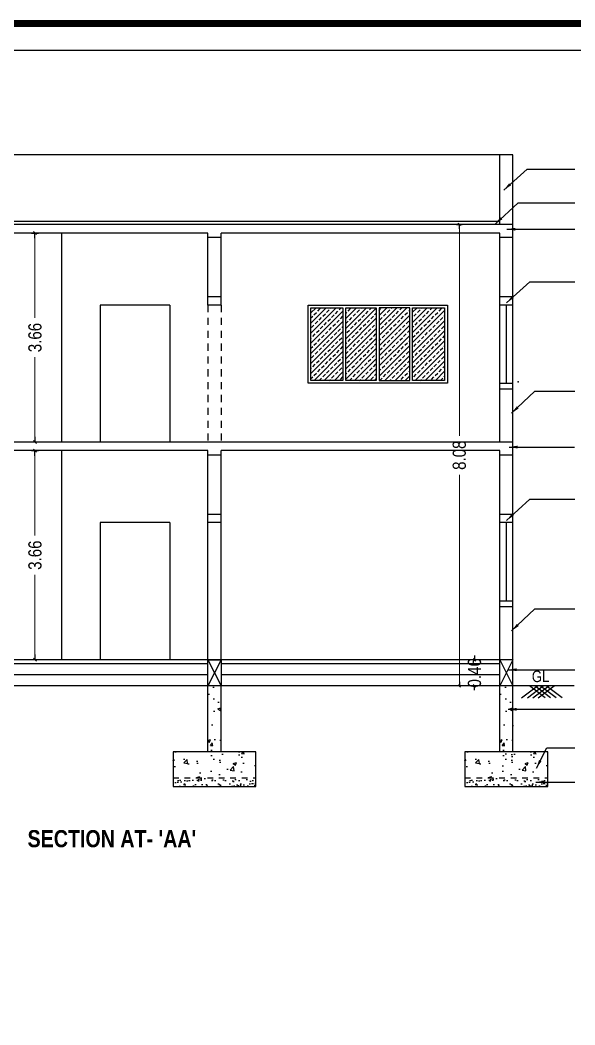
# Model space of a CAD drawing. Header units: metres. Extents: x 127 to 433, y 178 to 269.
# Drawn here: x 405.11 to 414.82, y 250.99 to 268.59 of the extents above; entities that cross this region are included whole.
import ezdxf

# ---------------------------------------------------------------- set-up
doc = ezdxf.new("R2010")
doc.units = ezdxf.units.M
doc.header["$MEASUREMENT"] = 0
doc.linetypes.add('HIDDEN', pattern=[0.375, 0.25, -0.125])
for name, color, linetype in [('BLK_1_FLR_0_KITCHEN', 2, 'Continuous'), ('BLK_1_FLR_1_KITCHEN', 2, 'Continuous'), ('BLK_1_HT_OF_BLDG', 5, 'Continuous'), ('BLK_1_PLINTH_HEIGHT', 7, 'Continuous'), ('HATCH', 8, 'Continuous')]:
    doc.layers.add(name, color=color, linetype=linetype)
doc.styles.add('Arial', font='swissc.ttf')
doc.styles.add('ROMANC', font='swissc.ttf')
doc.styles.get("Standard").update_dxf_attribs({"font": 'swissc.ttf'})
doc.dimstyles.new('Copy of Standard', dxfattribs={"dimtxt": 9, "dimasz": 8, "dimexe": 6, "dimexo": 24, "dimgap": 3, "dimtad": 0, "dimzin": 0, "dimdsep": 46, "dimlunit": 4, "dimtxsty": 'ROMANC', "dimcen": 0.09, "dimclrd": 1, "dimclre": 1, "dimclrt": 3, "dimadec": 0, "dimazin": 0, "dimtfac": 1, "dimtofl": 0, "dimtmove": 2, "dimatfit": 3, "dimfxl": 0, "dimtolj": 1, "dimtzin": 0, "dimarcsym": 0})
doc.dimstyles.new('FLOOR DIM', dxfattribs={"dimtxt": 0.23, "dimasz": 0.03, "dimexe": 0.075, "dimexo": 0.3, "dimgap": 0.09, "dimtad": 0, "dimzin": 3, "dimdsep": 46, "dimtxsty": 'Arial', "dimblk": 'JM1', "dimcen": -0.09, "dimse1": 1, "dimse2": 1, "dimclrd": 5, "dimclre": 250, "dimclrt": 3, "dimazin": 0, "dimtfac": 0.65, "dimtix": 1, "dimtofl": 0, "dimtmove": 0, "dimatfit": 2, "dimfxl": 0, "dimfrac": 1, "dimtolj": 1, "dimlwd": 18, "dimlwe": -1, "dimarcsym": 0})
doc.dimstyles.new('FLOOR DIM BUILDING DIM', dxfattribs={"dimtxt": 0.23, "dimasz": 0.025, "dimexe": 0.075, "dimexo": 0.3, "dimgap": 0.09, "dimtad": 0, "dimzin": 3, "dimdsep": 46, "dimtxsty": 'Arial', "dimblk": 'JM1', "dimcen": -0.09, "dimse1": 1, "dimse2": 1, "dimclrd": 5, "dimclre": 250, "dimclrt": 3, "dimazin": 0, "dimtfac": 0.65, "dimtix": 1, "dimtofl": 0, "dimtmove": 0, "dimatfit": 2, "dimfxl": 0, "dimfrac": 1, "dimtolj": 1, "dimlwd": 18, "dimlwe": -1, "dimarcsym": 0})

# ---------------------------------------------------------------- blocks, each defined once
blk = doc.blocks.new('JM1')
at = {"color": 2}
for p, q in [((-3, 0), (0, 0)), ((-0.88, -0.88), (0.88, 0.88)), ((0, 2), (0, -2))]:
    blk.add_line(p, q, dxfattribs=at)
blk = doc.blocks.new('*D187')
at = {"layer": 'BLK_1_HT_OF_BLDG', "color": 5, "lineweight": 18}
for p, q in [((412.798, 264.983), (412.798, 261.31)), ((412.798, 256.953), (412.798, 260.625))]:
    blk.add_line(p, q, dxfattribs=at)
at = {"layer": 'Defpoints', "color": 0}
for p in [(413.064, 265.008), (412.798, 256.928), (413.505, 256.928)]:
    blk.add_point(p, dxfattribs=at)
at = {"layer": 'BLK_1_HT_OF_BLDG', "color": 5, "lineweight": 18, "xscale": 0.025, "yscale": 0.025, "zscale": 0.025}
for p, rotation in [((412.798, 265.008), 90), ((412.798, 256.928), 270)]:
    blk.add_blockref('JM1', p, dxfattribs=dict(at, rotation=rotation))
at = {"layer": 'BLK_1_HT_OF_BLDG', "color": 3, "insert": (412.798, 260.968), "char_height": 0.23, "attachment_point": 5, "rotation": 90, "style": 'Arial'}
blk.add_mtext('\\A1;8.08', dxfattribs=at)
blk = doc.blocks.new('*D188')
at = {"layer": 'BLK_1_PLINTH_HEIGHT', "color": 5, "lineweight": 18}
for p, q in [((413.064, 257.413), (413.064, 257.438)), ((413.064, 256.903), (413.064, 256.878))]:
    blk.add_line(p, q, dxfattribs=at)
at = {"layer": 'Defpoints', "color": 0}
for p in [(413.064, 257.388), (413.505, 257.388), (413.505, 256.928)]:
    blk.add_point(p, dxfattribs=at)
at = {"layer": 'BLK_1_PLINTH_HEIGHT', "color": 5, "lineweight": 18, "xscale": 0.025, "yscale": 0.025, "zscale": 0.025}
for p, rotation in [((413.064, 257.388), 270), ((413.064, 256.928), 90)]:
    blk.add_blockref('JM1', p, dxfattribs=dict(at, rotation=rotation))
at = {"layer": 'BLK_1_PLINTH_HEIGHT', "color": 3, "insert": (413.064, 257.158), "char_height": 0.23, "attachment_point": 5, "rotation": 90, "style": 'Arial'}
blk.add_mtext('\\A1;0.46', dxfattribs=at)
blk = doc.blocks.new('*D224')
at = {"layer": 'BLK_1_FLR_0_KITCHEN', "color": 5, "lineweight": 18}
for p, q in [((405.375, 261.018), (405.375, 259.562)), ((405.375, 257.418), (405.375, 258.873))]:
    blk.add_line(p, q, dxfattribs=at)
at = {"layer": 'Defpoints', "color": 0}
for p in [(405.375, 261.048), (405.375, 261.048), (405.375, 257.388)]:
    blk.add_point(p, dxfattribs=at)
at = {"layer": 'BLK_1_FLR_0_KITCHEN', "color": 5, "lineweight": 18, "xscale": 0.03, "yscale": 0.03, "zscale": 0.03}
for p, rotation in [((405.375, 261.048), 90), ((405.375, 257.388), 270)]:
    blk.add_blockref('JM1', p, dxfattribs=dict(at, rotation=rotation))
at = {"layer": 'BLK_1_FLR_0_KITCHEN', "color": 3, "lineweight": -3, "insert": (405.375, 259.218), "char_height": 0.23, "attachment_point": 5, "rotation": 90, "style": 'Arial'}
blk.add_mtext('\\A1;3.66', dxfattribs=at)
blk = doc.blocks.new('*D245')
at = {"layer": 'BLK_1_FLR_1_KITCHEN', "color": 5, "lineweight": 18}
for p, q in [((405.375, 264.828), (405.375, 263.372)), ((405.375, 261.228), (405.375, 262.683))]:
    blk.add_line(p, q, dxfattribs=at)
at = {"layer": 'Defpoints', "color": 0}
for p in [(405.375, 264.858), (405.375, 264.858), (405.375, 261.198)]:
    blk.add_point(p, dxfattribs=at)
at = {"layer": 'BLK_1_FLR_1_KITCHEN', "color": 5, "lineweight": 18, "xscale": 0.03, "yscale": 0.03, "zscale": 0.03}
for p, rotation in [((405.375, 264.858), 90), ((405.375, 261.198), 270)]:
    blk.add_blockref('JM1', p, dxfattribs=dict(at, rotation=rotation))
at = {"layer": 'BLK_1_FLR_1_KITCHEN', "color": 3, "lineweight": -3, "insert": (405.375, 263.028), "char_height": 0.23, "attachment_point": 5, "rotation": 90, "style": 'Arial'}
blk.add_mtext('\\A1;3.66', dxfattribs=at)

msp = doc.modelspace()

# ---------------------------------------------------------------- hatches: boundary and pattern name
h = msp.add_hatch()
h.set_pattern_fill('AR-CONC', color=0, scale=0.003)
h.set_pattern_definition([(50, (-1853.5333, -936.39556), (0.54655401, -0.04781726), [0.05715, -0.62865]), (355, (-1853.5333, -936.39556), (-0.10573026, 0.57317054), [0.04572, -0.50292175]), (100.451445, (-1853.4878, -936.39955), (0.44082374, 0.52535326), [0.04857003, -0.53427073]), (46.1842, (-1853.5333, -936.24316), (0.81323712, -0.12612698), [0.085725, -0.942975]), (96.635558, (-1853.46555, -936.2537), (0.7122124, 0.74227837), [0.07285507, -0.80140682]), (351.18415, (-1853.5333, -936.2432), (0.7122124, 0.74227837), [0.0685799, -0.7543792]), (21, (-1853.4571, -936.28126), (0.45484317, -0.306795595), [0.05715, -0.62865]), (326, (-1853.4571, -936.28126), (0.18540609, 0.5525639), [0.04572, -0.50292]), (71.451445, (-1853.4192, -936.30683), (0.64024926, 0.24576831), [0.04857003, -0.53426981]), (37.5, (-1853.53332, -936.39556), (0.00926581, 0.253665117), [0, -0.496824, 0, -0.51054, 0, -0.504825]), (7.5, (-1853.53332, -936.39556), (0.200458988, 0.300541724), [0, -0.291084, 0, -0.485394, 0, -0.192405]), (327.5, (-1853.70325, -936.39556), (0.406771786, -0.017186232), [0, -0.1905, 0, -0.59436, 0, -0.78867]), (317.5, (-1853.77945, -936.39556), (0.444387544, 0.076279473), [0, -0.24765, 0, -0.394716, 0, -0.56007])])
h.paths.add_polyline_path([(413.735, 257.118), (413.505, 257.118), (413.505, 255.485), (413.735, 255.485)])
h = msp.add_hatch()
h.set_pattern_fill('AR-CONC', color=0, scale=0.003)
h.set_pattern_definition([(50, (-1858.63872, -936.39556), (0.54655401, -0.04781726), [0.05715, -0.62865]), (355, (-1858.6387, -936.39556), (-0.10573026, 0.57317054), [0.04572, -0.50292175]), (100.451445, (-1858.5932, -936.39955), (0.44082374, 0.52535326), [0.04857003, -0.53427073]), (46.1842, (-1858.6387, -936.24316), (0.81323712, -0.12612698), [0.085725, -0.942975]), (96.635558, (-1858.57095, -936.2537), (0.7122124, 0.74227837), [0.07285507, -0.80140682]), (351.18415, (-1858.6387, -936.2432), (0.7122124, 0.74227837), [0.0685799, -0.7543792]), (21, (-1858.56252, -936.28126), (0.45484317, -0.306795595), [0.05715, -0.62865]), (326, (-1858.5625, -936.28126), (0.18540609, 0.5525639), [0.04572, -0.50292]), (71.451445, (-1858.5246, -936.30683), (0.64024926, 0.24576831), [0.04857003, -0.53426981]), (37.5, (-1858.63872, -936.39556), (0.00926581, 0.253665117), [0, -0.496824, 0, -0.51054, 0, -0.504825]), (7.5, (-1858.63872, -936.39556), (0.200458988, 0.300541724), [0, -0.291084, 0, -0.485394, 0, -0.192405]), (327.5, (-1858.80865, -936.39556), (0.406771786, -0.017186232), [0, -0.1905, 0, -0.59436, 0, -0.78867]), (317.5, (-1858.88485, -936.39556), (0.444387544, 0.076279473), [0, -0.24765, 0, -0.394716, 0, -0.56007])])
h.paths.add_polyline_path([(408.629, 256.928), (408.399, 256.928), (408.399, 255.778), (408.629, 255.778)])
h = msp.add_hatch()
h.set_pattern_fill('AR-CONC', color=0, scale=0.003)
h.set_pattern_definition([(50, (-1858.63872, -936.49123), (0.54655401, -0.04781726), [0.05715, -0.62865]), (355, (-1858.6387, -936.49123), (-0.10573026, 0.57317054), [0.04572, -0.50292175]), (100.451445, (-1858.5932, -936.4952), (0.44082374, 0.52535326), [0.04857003, -0.53427073]), (46.1842, (-1858.6387, -936.3388), (0.81323712, -0.12612698), [0.085725, -0.942975]), (96.635558, (-1858.57095, -936.34934), (0.7122124, 0.74227837), [0.07285507, -0.80140682]), (351.18415, (-1858.6387, -936.3388), (0.7122124, 0.74227837), [0.0685799, -0.7543792]), (21, (-1858.56252, -936.37693), (0.45484317, -0.306795595), [0.05715, -0.62865]), (326, (-1858.5625, -936.37693), (0.18540609, 0.5525639), [0.04572, -0.50292]), (71.451445, (-1858.5246, -936.4025), (0.64024926, 0.24576831), [0.04857003, -0.53426981]), (37.5, (-1858.63872, -936.49123), (0.00926581, 0.253665117), [0, -0.496824, 0, -0.51054, 0, -0.504825]), (7.5, (-1858.63872, -936.49123), (0.200458988, 0.300541724), [0, -0.291084, 0, -0.485394, 0, -0.192405]), (327.5, (-1858.80865, -936.49123), (0.406771786, -0.017186232), [0, -0.1905, 0, -0.59436, 0, -0.78867]), (317.5, (-1858.88485, -936.49123), (0.444387544, 0.076279473), [0, -0.24765, 0, -0.394716, 0, -0.56007])])
h.paths.add_polyline_path([(407.791, 255.778), (407.791, 255.321), (409.238, 255.321), (409.238, 255.778)])
h = msp.add_hatch()
h.set_pattern_fill('AR-CONC', color=0, scale=0.003)
h.set_pattern_definition([(50, (-1853.5333, -936.49123), (0.54655401, -0.04781726), [0.05715, -0.62865]), (355, (-1853.5333, -936.49123), (-0.10573026, 0.57317054), [0.04572, -0.50292175]), (100.451445, (-1853.4878, -936.4952), (0.44082374, 0.52535326), [0.04857003, -0.53427073]), (46.1842, (-1853.5333, -936.3388), (0.81323712, -0.12612698), [0.085725, -0.942975]), (96.635558, (-1853.46555, -936.34934), (0.7122124, 0.74227837), [0.07285507, -0.80140682]), (351.18415, (-1853.5333, -936.3388), (0.7122124, 0.74227837), [0.0685799, -0.7543792]), (21, (-1853.4571, -936.37693), (0.45484317, -0.306795595), [0.05715, -0.62865]), (326, (-1853.4571, -936.37693), (0.18540609, 0.5525639), [0.04572, -0.50292]), (71.451445, (-1853.4192, -936.4025), (0.64024926, 0.24576831), [0.04857003, -0.53426981]), (37.5, (-1853.53332, -936.49123), (0.00926581, 0.253665117), [0, -0.496824, 0, -0.51054, 0, -0.504825]), (7.5, (-1853.53332, -936.49123), (0.200458988, 0.300541724), [0, -0.291084, 0, -0.485394, 0, -0.192405]), (327.5, (-1853.70325, -936.49123), (0.406771786, -0.017186232), [0, -0.1905, 0, -0.59436, 0, -0.78867]), (317.5, (-1853.77945, -936.49123), (0.444387544, 0.076279473), [0, -0.24765, 0, -0.394716, 0, -0.56007])])
h.paths.add_polyline_path([(412.896, 255.778), (412.896, 255.321), (414.344, 255.321), (414.344, 255.778)])
h = msp.add_hatch()
h.set_pattern_fill('AR-SAND', color=0, scale=0.02)
h.set_pattern_definition([(37.5, (-2011.27, -778.6318), (-0.03200063, 0.97882647), [0, -0.77216, 0, -0.8636, 0, -0.8255]), (7.5, (-2011.27, -778.6318), (0.89904657, 1.4336502), [0, -0.41656, 0, -0.69596, 0, -0.2667]), (327.5, (-2011.8949, -778.6318), (1.58198474, 0.00287437), [0, -0.254, 0, -0.9144, 0, -1.1938]), (317.5, (-2011.8949, -778.6318), (1.5271129, 0.44585865), [0, -0.127, 0, -0.59944, 0, -0.6858])])
h.paths.add_polyline_path([(409.238, 255.168), (409.238, 255.321), (407.791, 255.321), (407.791, 255.168)])
h = msp.add_hatch()
h.set_pattern_fill('AR-SAND', color=0, scale=0.003)
h.set_pattern_definition([(37.5, (-1858.63872, -936.49123), (-0.004800094, 0.146823971), [0, -0.115824, 0, -0.12954, 0, -0.123825]), (7.5, (-1858.63872, -936.49123), (0.134856985, 0.21504753), [0, -0.062484, 0, -0.104394, 0, -0.040005]), (327.5, (-1858.73245, -936.49123), (0.237297711, 0.0004311554), [0, -0.0381, 0, -0.13716, 0, -0.17907]), (317.5, (-1858.73245, -936.49123), (0.229066936, 0.066878797), [0, -0.01905, 0, -0.089916, 0, -0.10287])])
h.paths.add_polyline_path([(407.791, 255.321), (407.791, 255.168), (409.238, 255.168), (409.238, 255.321)])
h = msp.add_hatch()
h.set_pattern_fill('AR-SAND', color=0, scale=0.02)
h.set_pattern_definition([(37.5, (-2006.1646, -778.6318), (-0.03200063, 0.97882647), [0, -0.77216, 0, -0.8636, 0, -0.8255]), (7.5, (-2006.1646, -778.6318), (0.89904657, 1.4336502), [0, -0.41656, 0, -0.69596, 0, -0.2667]), (327.5, (-2006.7895, -778.6318), (1.58198474, 0.00287437), [0, -0.254, 0, -0.9144, 0, -1.1938]), (317.5, (-2006.7895, -778.6318), (1.5271129, 0.44585865), [0, -0.127, 0, -0.59944, 0, -0.6858])])
h.paths.add_polyline_path([(414.344, 255.168), (414.344, 255.321), (412.896, 255.321), (412.896, 255.168)])
h = msp.add_hatch()
h.set_pattern_fill('AR-SAND', color=0, scale=0.003)
h.set_pattern_definition([(37.5, (-1853.53332, -936.49123), (-0.004800094, 0.146823971), [0, -0.115824, 0, -0.12954, 0, -0.123825]), (7.5, (-1853.53332, -936.49123), (0.134856985, 0.21504753), [0, -0.062484, 0, -0.104394, 0, -0.040005]), (327.5, (-1853.62705, -936.49123), (0.237297711, 0.0004311554), [0, -0.0381, 0, -0.13716, 0, -0.17907]), (317.5, (-1853.62705, -936.49123), (0.229066936, 0.066878797), [0, -0.01905, 0, -0.089916, 0, -0.10287])])
h.paths.add_polyline_path([(412.896, 255.321), (412.896, 255.168), (414.344, 255.168), (414.344, 255.321)])
at = {"layer": 'HATCH'}
h = msp.add_hatch(dxfattribs=at)
h.set_pattern_fill('ANSI33', color=256, scale=0.5)
h.set_pattern_definition([(45, (151.63076, 102.99867), (-0.08838835, 0.08838835), []), (45, (151.71915, 102.99867), (-0.08838835, 0.08838835), [0.0625, -0.03125])])
h.paths.add_polyline_path([(410.762, 263.548), (410.202, 263.548), (410.202, 262.278), (410.762, 262.278)])
h.paths.add_polyline_path([(411.346, 263.548), (410.812, 263.548), (410.812, 262.278), (411.346, 262.278)])
h.paths.add_polyline_path([(411.396, 262.278), (411.931, 262.278), (411.931, 263.548), (411.396, 263.548)])
h.paths.add_polyline_path([(412.541, 263.548), (411.981, 263.548), (411.981, 262.278), (412.541, 262.278)])

# ---------------------------------------------------------------- linework, layer by layer
for p, q in [((413.735, 266.228), (398.8, 266.228)), ((413.505, 265.008), (413.505, 266.228)), ((413.735, 256.928), (413.735, 266.228)), ((413.735, 256.928), (413.735, 266.228)), ((413.735, 265.008), (398.8, 265.008)), ((413.503, 265.058), (399.03, 265.058)), ((413.735, 265.058), (413.735, 265.058)), ((408.399, 264.858), (399.03, 264.858)), ((405.846, 261.198), (405.846, 264.858)), ((408.399, 263.598), (408.399, 264.858)), ((408.629, 264.778), (408.399, 264.778)), ((413.505, 264.858), (408.629, 264.858)), ((408.629, 263.598), (408.629, 264.858)), ((413.505, 261.198), (413.505, 264.858)), ((413.735, 264.778), (413.505, 264.778)), ((413.735, 264.858), (413.735, 264.858)), ((408.399, 263.748), (408.629, 263.748)), ((413.505, 263.748), (413.735, 263.748)), ((406.513, 263.598), (406.513, 261.198)), ((407.733, 263.598), (406.513, 263.598)), ((407.733, 263.598), (407.733, 261.198)), ((408.629, 263.598), (408.399, 263.598)), ((413.735, 263.598), (413.505, 263.598)), ((413.619, 263.598), (413.619, 262.228)), ((413.505, 262.228), (413.735, 262.228)), ((413.505, 262.128), (413.735, 262.128)), ((413.735, 261.198), (398.8, 261.198)), ((408.399, 261.048), (399.03, 261.048)), ((405.846, 257.388), (405.846, 261.048)), ((408.399, 257.388), (408.399, 261.048)), ((408.629, 260.968), (408.399, 260.968)), ((413.505, 261.048), (408.629, 261.048)), ((408.629, 257.388), (408.629, 261.048)), ((413.505, 256.928), (413.505, 261.048)), ((413.735, 260.968), (413.505, 260.968)), ((413.735, 261.048), (413.735, 261.048)), ((408.399, 259.938), (408.629, 259.938)), ((413.505, 259.938), (413.735, 259.938)), ((406.513, 259.788), (406.513, 257.388)), ((407.733, 259.788), (406.513, 259.788)), ((407.733, 259.788), (407.733, 257.388)), ((408.629, 259.788), (408.399, 259.788)), ((413.735, 259.788), (413.505, 259.788)), ((413.619, 259.788), (413.619, 258.418)), ((413.505, 258.418), (413.735, 258.418)), ((413.505, 258.318), (413.735, 258.318)), ((413.735, 257.388), (398.8, 257.388)), ((408.399, 257.388), (408.629, 256.928)), ((408.629, 257.388), (408.399, 256.928)), ((413.735, 257.388), (413.505, 256.928)), ((413.505, 257.388), (413.735, 256.928)), ((408.399, 257.315), (399.03, 257.315)), ((413.505, 257.315), (408.629, 257.315)), ((408.399, 257.126), (399.03, 257.126)), ((413.505, 257.126), (408.629, 257.126)), ((414.804, 256.928), (397.848, 256.928)), ((413.735, 256.928), (398.8, 256.928)), ((413.885, 256.718), (414.164, 256.928)), ((413.988, 256.718), (414.267, 256.928)), ((414.302, 256.718), (414.023, 256.928)), ((414.086, 256.718), (414.365, 256.928)), ((414.395, 256.718), (414.116, 256.928)), ((414.179, 256.718), (414.458, 256.928)), ((414.493, 256.718), (414.214, 256.928)), ((414.596, 256.718), (414.317, 256.928))]:
    msp.add_line(p, q)
at = {"linetype": 'HIDDEN', "ltscale": 0.5}
for p, q in [((408.399, 263.598), (408.399, 261.198)), ((408.629, 263.598), (408.629, 261.198))]:
    msp.add_line(p, q, dxfattribs=at)
at = {"color": 0}
for p, q in [((408.399, 255.778), (408.399, 256.928)), ((408.629, 255.778), (408.629, 256.928)), ((413.505, 255.778), (413.505, 256.928)), ((413.735, 255.778), (413.735, 256.928))]:
    msp.add_line(p, q, dxfattribs=at)
at = {"color": 0, "linetype": 'HIDDEN', "ltscale": 0.3}
for p, q in [((407.791, 255.321), (409.238, 255.321)), ((412.896, 255.321), (414.344, 255.321))]:
    msp.add_line(p, q, dxfattribs=at)
at = {"const_width": 0.12}
msp.add_lwpolyline([(331.188, 268.526), (432.873, 268.526), (432.873, 198.28), (331.188, 198.28)], close=True, dxfattribs=at)
for points in [[(331.656, 268.058), (432.405, 268.058), (432.405, 198.748), (331.656, 198.748)], [(410.152, 263.598), (412.591, 263.598), (412.591, 262.228), (410.152, 262.228)], [(410.762, 262.278), (410.202, 262.278), (410.202, 263.548), (410.762, 263.548)], [(411.346, 262.278), (410.812, 262.278), (410.812, 263.548), (411.346, 263.548)], [(411.396, 262.278), (411.931, 262.278), (411.931, 263.548), (411.396, 263.548)], [(412.541, 262.278), (411.981, 262.278), (411.981, 263.548), (412.541, 263.548)], [(408.399, 257.388), (408.629, 257.388), (408.629, 256.928), (408.399, 256.928)]]:
    msp.add_lwpolyline(points, close=True)
at = {"color": 0}
for points in [[(407.791, 255.778), (407.791, 255.778), (407.791, 255.168), (409.238, 255.168), (409.238, 255.778), (407.791, 255.778)], [(412.896, 255.778), (412.896, 255.778), (412.896, 255.168), (414.344, 255.168), (414.344, 255.778), (412.896, 255.778)]]:
    msp.add_lwpolyline(points, dxfattribs=at)
msp.add_point((413.825, 262.253))

# ---------------------------------------------------------------- texts
at = {"attachment_point": 5}
for s, insert, char_height in [('\\A1;GL', (414.219, 257.095), 0.2), ("\\A1;{\\fSwis721 Cn BT|b1|i0|c0|p34;SECTION AT- 'AA'}", (406.72, 254.253), 0.3)]:
    msp.add_mtext(s, dxfattribs=dict(at, insert=insert, char_height=char_height))

# ---------------------------------------------------------------- dimensions: what is measured, and where the dimension line sits
at = {"layer": 'BLK_1_FLR_0_KITCHEN', "color": 2, "lineweight": -3}
dim = msp.add_linear_dim(base=(405.375, 261.048), p1=(405.375, 257.388), p2=(405.375, 261.048), angle=90, dimstyle='FLOOR DIM', override={"dimpost": '\\X'}, dxfattribs=at)
dim.commit()
dim.dimension.update_dxf_attribs({"geometry": '*D224', "text_midpoint": (405.375, 259.218)})
at = {"layer": 'BLK_1_FLR_1_KITCHEN', "color": 2, "lineweight": -3}
dim = msp.add_linear_dim(base=(405.375, 264.858), p1=(405.375, 261.198), p2=(405.375, 264.858), angle=90, dimstyle='FLOOR DIM', override={"dimpost": '\\X'}, dxfattribs=at)
dim.commit()
dim.dimension.update_dxf_attribs({"geometry": '*D245', "text_midpoint": (405.375, 263.028)})
at = {"layer": 'BLK_1_HT_OF_BLDG'}
dim = msp.add_linear_dim(base=(412.798, 256.928), p1=(413.064, 265.008), p2=(413.505, 256.928), angle=90, dimstyle='FLOOR DIM BUILDING DIM', override={"dimpost": '\\X'}, dxfattribs=at)
dim.commit()
dim.dimension.update_dxf_attribs({"geometry": '*D187', "text_midpoint": (412.798, 260.968)})
at = {"layer": 'BLK_1_PLINTH_HEIGHT'}
dim = msp.add_linear_dim(base=(413.064, 257.388), p1=(413.505, 256.928), p2=(413.505, 257.388), angle=90, dimstyle='FLOOR DIM BUILDING DIM', override={"dimpost": '\\X'}, dxfattribs=at)
dim.commit()
dim.dimension.update_dxf_attribs({"geometry": '*D188', "text_midpoint": (413.064, 257.158)})

# ---------------------------------------------------------------- leaders
at = {"color": 1}
for points in [[(413.575, 265.61), (413.983, 265.979), (414.819, 265.979)], [(413.422, 265.016), (413.83, 265.384), (414.819, 265.384)], [(413.627, 264.924), (414.819, 264.924)], [(413.625, 263.638), (414.033, 264.006), (414.819, 264.006)], [(413.711, 261.702), (414.119, 262.09), (414.819, 262.09)], [(413.668, 261.111), (414.814, 261.111)], [(413.625, 259.828), (414.033, 260.196), (414.819, 260.196)], [(413.711, 257.892), (414.119, 258.28), (414.819, 258.28)], [(413.651, 257.212), (414.819, 257.212)], [(413.651, 256.52), (414.819, 256.52)], [(414.145, 255.488), (414.331, 255.844), (414.819, 255.844)], [(414.139, 255.246), (414.819, 255.246)]]:
    msp.add_leader(points, dimstyle='Copy of Standard', override={"dimasz": 0.15}, dxfattribs=at)

doc.saveas('drawing.dxf')
